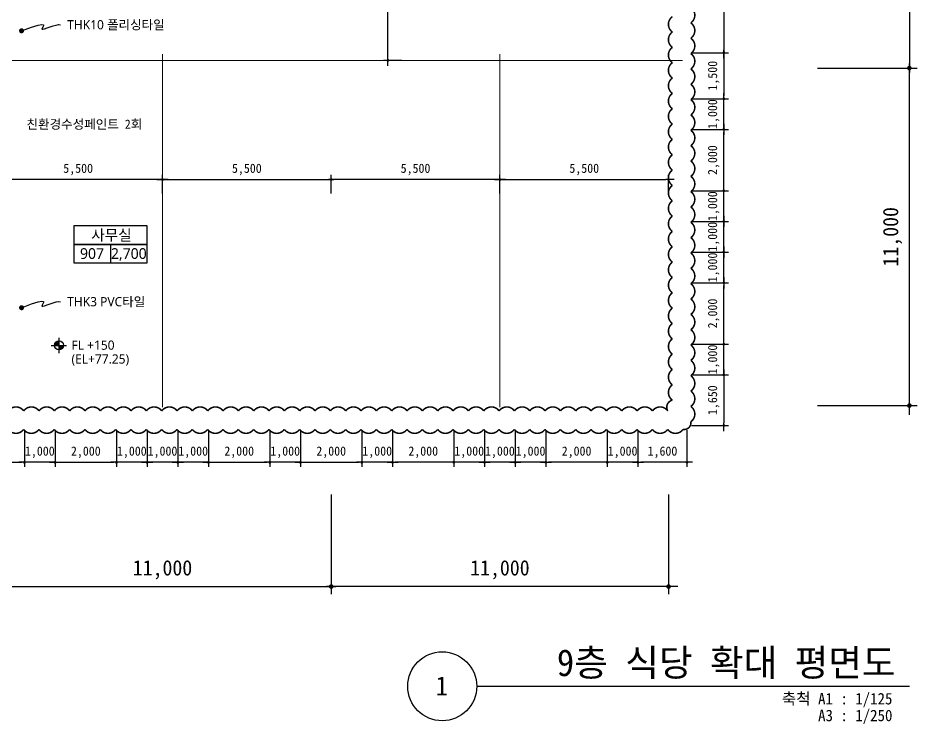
# Model space of a CAD drawing. Header units: inches. Extents: x 3675 to 732988, y -33059 to 70575.
# Drawn here: x 683801 to 713113, y 4909 to 27920 of the extents above; entities that cross this region are included whole.
import ezdxf
from ezdxf.enums import TextEntityAlignment as Align

# ---------------------------------------------------------------- set-up
doc = ezdxf.new("R2010")
doc.units = ezdxf.units.IN
doc.header["$MEASUREMENT"] = 0
doc.linetypes.add('CEN', pattern=[62, 60, -1, 0, -1])
doc.layers.get('0').update_dxf_attribs({"linetype": 'CONTINUOUS'})
for name, color, linetype, lineweight in [('A-AXIS-LINE', 1, 'CEN', 15), ('A-DIMS', 7, 'CONTINUOUS', 25), ('A-MKXS-LEAD', 7, 'CONTINUOUS', 25), ('A-MKXS-TEXT1', 3, 'CONTINUOUS', 25), ('A-MKXX-NAME', 3, 'CONTINUOUS', 25), ('A-MKXX-SYMB', 7, 'CONTINUOUS', 25), ('A-XXXX-SYMB', 7, 'CONTINUOUS', 25), ('A-XXXX-TXT1', 3, 'CONTINUOUS', 25), ('A-XXXX-TXT2', 3, 'CONTINUOUS', 25), ('REV-202205', 20, 'CONTINUOUS', 25)]:
    doc.layers.add(name, color=color, linetype=linetype, lineweight=lineweight)
doc.styles.add('HY울릉도L', font='H2GTRE.TTF')
doc.styles.add('돋움체', font='')
doc.styles.add('맑은고딕', font='malgun.ttf')
doc.styles.get('돋움체').set_extended_font_data('DotumChe')
doc.dimstyles.new('CDIM', dxfattribs={"dimtxt": 2, "dimasz": 0.6, "dimexe": 1, "dimexo": 1, "dimgap": 1, "dimtad": 1, "dimdec": 0, "dimrnd": 0.5, "dimzin": 0, "dimdsep": 32, "dimlunit": 6, "dimtxsty": 'HY울릉도L', "dimblk1": '_CIDOT', "dimblk2": '_CIDOT', "dimsah": 1, "dimcen": 4.5, "dimclrd": 2, "dimclre": 2, "dimclrt": 7, "dimadec": 0, "dimazin": 0, "dimtfac": 1, "dimtdec": 0, "dimtix": 1, "dimtmove": 2, "dimatfit": 1, "dimldrblk": '_CIDOT', "dimfxl": 1, "dimtolj": 1, "dimtzin": 0, "dimlwd": -1, "dimarcsym": 0})

# ---------------------------------------------------------------- blocks, each defined once
blk = doc.blocks.new('_CIDOT')
at = {"color": 0, "linetype": 'ByBlock'}
blk.add_line((2, 0), (-1, 0), dxfattribs=at)
at = {"color": 0, "linetype": 'ByBlock', "const_width": 0.5}
blk.add_lwpolyline([(-0.25, 0, 1), (0.25, 0, 1)], format="xyb", close=True, dxfattribs=at)
blk = doc.blocks.new('*D217')
at = {"layer": 'A-DIMS', "lineweight": -2, "transparency": 16777216}
for p, q in [((705763, 36788), (706963, 36788)), ((705763, 26788), (706963, 26788))]:
    blk.add_line(p, q, dxfattribs=at)
at = {"layer": 'A-DIMS', "transparency": 16777216}
blk.add_line((706813, 36698), (706813, 26878), dxfattribs=at)
at = {"layer": 'A-DIMS', "transparency": 16777216, "xscale": 90, "yscale": 90, "zscale": 90}
for p, rotation in [((706813, 36788), 90), ((706813, 26788), 270)]:
    blk.add_blockref('_CIDOT', p, dxfattribs=dict(at, rotation=rotation))
at = {"layer": 'A-DIMS', "color": 3, "transparency": 16777216, "insert": (706484, 31788), "char_height": 300, "attachment_point": 5, "rotation": 90, "style": '돋움체'}
blk.add_mtext('\\A1;10,000', dxfattribs=at)
blk = doc.blocks.new('*D218')
at = {"layer": 'A-DIMS', "lineweight": -2, "transparency": 16777216}
for p, q in [((705763, 26788), (706963, 26788)), ((705763, 25288), (706963, 25288))]:
    blk.add_line(p, q, dxfattribs=at)
at = {"layer": 'A-DIMS', "transparency": 16777216}
blk.add_line((706813, 26698), (706813, 25378), dxfattribs=at)
at = {"layer": 'A-DIMS', "transparency": 16777216, "xscale": 90, "yscale": 90, "zscale": 90}
for p, rotation in [((706813, 26788), 90), ((706813, 25288), 270)]:
    blk.add_blockref('_CIDOT', p, dxfattribs=dict(at, rotation=rotation))
at = {"layer": 'A-DIMS', "color": 3, "transparency": 16777216, "insert": (706484, 26038), "char_height": 300, "attachment_point": 5, "rotation": 90, "style": '돋움체'}
blk.add_mtext('\\A1;1,500', dxfattribs=at)
blk = doc.blocks.new('*D219')
at = {"layer": 'A-DIMS', "lineweight": -2, "transparency": 16777216}
for p, q in [((705763, 24288), (706963, 24288)), ((705763, 22288), (706963, 22288))]:
    blk.add_line(p, q, dxfattribs=at)
at = {"layer": 'A-DIMS', "transparency": 16777216}
blk.add_line((706813, 22378), (706813, 24198), dxfattribs=at)
at = {"layer": 'A-DIMS', "transparency": 16777216, "xscale": 90, "yscale": 90, "zscale": 90}
for p, rotation in [((706813, 24288), 90), ((706813, 22288), 270)]:
    blk.add_blockref('_CIDOT', p, dxfattribs=dict(at, rotation=rotation))
at = {"layer": 'A-DIMS', "color": 3, "transparency": 16777216, "insert": (706484, 23288), "char_height": 300, "attachment_point": 5, "rotation": 90, "style": '돋움체'}
blk.add_mtext('\\A1;2,000', dxfattribs=at)
blk = doc.blocks.new('*D220')
at = {"layer": 'A-DIMS', "lineweight": -2, "transparency": 16777216}
for p, q in [((705763, 25288), (706963, 25288)), ((705763, 24288), (706963, 24288))]:
    blk.add_line(p, q, dxfattribs=at)
at = {"layer": 'A-DIMS', "transparency": 16777216}
for p, q in [((706813, 25378), (706813, 25468)), ((706813, 24288), (706813, 25288)), ((706813, 24198), (706813, 24108))]:
    blk.add_line(p, q, dxfattribs=at)
at = {"layer": 'A-DIMS', "transparency": 16777216, "xscale": 90, "yscale": 90, "zscale": 90}
for p, rotation in [((706813, 25288), 270), ((706813, 24288), 90)]:
    blk.add_blockref('_CIDOT', p, dxfattribs=dict(at, rotation=rotation))
at = {"layer": 'A-DIMS', "color": 3, "transparency": 16777216, "insert": (706484, 24788), "char_height": 300, "attachment_point": 5, "rotation": 90, "style": '돋움체'}
blk.add_mtext('\\A1;1,000', dxfattribs=at)
blk = doc.blocks.new('*D221')
at = {"layer": 'A-DIMS', "transparency": 16777216}
for p, q in [((706813, 21378), (706813, 21468)), ((706813, 20288), (706813, 21288)), ((706813, 20198), (706813, 20108))]:
    blk.add_line(p, q, dxfattribs=at)
at = {"layer": 'A-DIMS', "lineweight": -2, "transparency": 16777216}
for p, q in [((705763, 21288), (706963, 21288)), ((705763, 20288), (706963, 20288))]:
    blk.add_line(p, q, dxfattribs=at)
at = {"layer": 'A-DIMS', "transparency": 16777216, "xscale": 90, "yscale": 90, "zscale": 90}
for p, rotation in [((706813, 21288), 270), ((706813, 20288), 90)]:
    blk.add_blockref('_CIDOT', p, dxfattribs=dict(at, rotation=rotation))
at = {"layer": 'A-DIMS', "color": 3, "transparency": 16777216, "insert": (706484, 20788), "char_height": 300, "attachment_point": 5, "rotation": 90, "style": '돋움체'}
blk.add_mtext('\\A1;1,000', dxfattribs=at)
blk = doc.blocks.new('*D222')
at = {"layer": 'A-DIMS', "lineweight": -2, "transparency": 16777216}
for p, q in [((705763, 22288), (706963, 22288)), ((705763, 21288), (706963, 21288))]:
    blk.add_line(p, q, dxfattribs=at)
at = {"layer": 'A-DIMS', "transparency": 16777216}
for p, q in [((706813, 22378), (706813, 22468)), ((706813, 21288), (706813, 22288)), ((706813, 21198), (706813, 21108))]:
    blk.add_line(p, q, dxfattribs=at)
at = {"layer": 'A-DIMS', "transparency": 16777216, "xscale": 90, "yscale": 90, "zscale": 90}
for p, rotation in [((706813, 22288), 270), ((706813, 21288), 90)]:
    blk.add_blockref('_CIDOT', p, dxfattribs=dict(at, rotation=rotation))
at = {"layer": 'A-DIMS', "color": 3, "transparency": 16777216, "insert": (706484, 21788), "char_height": 300, "attachment_point": 5, "rotation": 90, "style": '돋움체'}
blk.add_mtext('\\A1;1,000', dxfattribs=at)
blk = doc.blocks.new('*D223')
at = {"layer": 'A-DIMS', "lineweight": -2, "transparency": 16777216}
for p, q in [((705763, 19288), (706963, 19288)), ((705763, 17288), (706963, 17288))]:
    blk.add_line(p, q, dxfattribs=at)
at = {"layer": 'A-DIMS', "transparency": 16777216}
blk.add_line((706813, 17378), (706813, 19198), dxfattribs=at)
at = {"layer": 'A-DIMS', "transparency": 16777216, "xscale": 90, "yscale": 90, "zscale": 90}
for p, rotation in [((706813, 19288), 90), ((706813, 17288), 270)]:
    blk.add_blockref('_CIDOT', p, dxfattribs=dict(at, rotation=rotation))
at = {"layer": 'A-DIMS', "color": 3, "transparency": 16777216, "insert": (706484, 18288), "char_height": 300, "attachment_point": 5, "rotation": 90, "style": '돋움체'}
blk.add_mtext('\\A1;2,000', dxfattribs=at)
blk = doc.blocks.new('*D224')
at = {"layer": 'A-DIMS', "lineweight": -2, "transparency": 16777216}
for p, q in [((705763, 20288), (706963, 20288)), ((705763, 19288), (706963, 19288))]:
    blk.add_line(p, q, dxfattribs=at)
at = {"layer": 'A-DIMS', "transparency": 16777216}
for p, q in [((706813, 20378), (706813, 20468)), ((706813, 19288), (706813, 20288)), ((706813, 19198), (706813, 19108))]:
    blk.add_line(p, q, dxfattribs=at)
at = {"layer": 'A-DIMS', "transparency": 16777216, "xscale": 90, "yscale": 90, "zscale": 90}
for p, rotation in [((706813, 20288), 270), ((706813, 19288), 90)]:
    blk.add_blockref('_CIDOT', p, dxfattribs=dict(at, rotation=rotation))
at = {"layer": 'A-DIMS', "color": 3, "transparency": 16777216, "insert": (706484, 19788), "char_height": 300, "attachment_point": 5, "rotation": 90, "style": '돋움체'}
blk.add_mtext('\\A1;1,000', dxfattribs=at)
blk = doc.blocks.new('*D225')
at = {"layer": 'A-DIMS', "transparency": 16777216}
for p, q in [((706813, 17378), (706813, 17468)), ((706813, 16288), (706813, 17288)), ((706813, 16198), (706813, 16108))]:
    blk.add_line(p, q, dxfattribs=at)
at = {"layer": 'A-DIMS', "lineweight": -2, "transparency": 16777216}
for p, q in [((705763, 17288), (706963, 17288)), ((705763, 16288), (706963, 16288))]:
    blk.add_line(p, q, dxfattribs=at)
at = {"layer": 'A-DIMS', "transparency": 16777216, "xscale": 90, "yscale": 90, "zscale": 90}
for p, rotation in [((706813, 17288), 270), ((706813, 16288), 90)]:
    blk.add_blockref('_CIDOT', p, dxfattribs=dict(at, rotation=rotation))
at = {"layer": 'A-DIMS', "color": 3, "transparency": 16777216, "insert": (706484, 16788), "char_height": 300, "attachment_point": 5, "rotation": 90, "style": '돋움체'}
blk.add_mtext('\\A1;1,000', dxfattribs=at)
blk = doc.blocks.new('*D226')
at = {"layer": 'A-DIMS', "lineweight": -2, "transparency": 16777216}
for p, q in [((693013, 14488), (693013, 13288)), ((695013, 14488), (695013, 13288))]:
    blk.add_line(p, q, dxfattribs=at)
at = {"layer": 'A-DIMS', "transparency": 16777216}
blk.add_line((693103, 13438), (694923, 13438), dxfattribs=at)
at = {"layer": 'A-DIMS', "transparency": 16777216, "xscale": 90, "yscale": 90, "zscale": 90, "rotation": 180}
blk.add_blockref('_CIDOT', (693013, 13438), dxfattribs=at)
at = {"layer": 'A-DIMS', "transparency": 16777216, "xscale": 90, "yscale": 90, "zscale": 90}
blk.add_blockref('_CIDOT', (695013, 13438), dxfattribs=at)
at = {"layer": 'A-DIMS', "color": 3, "transparency": 16777216, "insert": (694013, 13766), "char_height": 300, "attachment_point": 5, "style": '돋움체'}
blk.add_mtext('\\A1;2,000', dxfattribs=at)
blk = doc.blocks.new('*D227')
at = {"layer": 'A-DIMS', "lineweight": -2, "transparency": 16777216}
for p, q in [((696013, 14488), (696013, 13288)), ((698013, 14488), (698013, 13288))]:
    blk.add_line(p, q, dxfattribs=at)
at = {"layer": 'A-DIMS', "transparency": 16777216}
blk.add_line((697923, 13438), (696103, 13438), dxfattribs=at)
at = {"layer": 'A-DIMS', "transparency": 16777216, "xscale": 90, "yscale": 90, "zscale": 90, "rotation": 180}
blk.add_blockref('_CIDOT', (696013, 13438), dxfattribs=at)
at = {"layer": 'A-DIMS', "transparency": 16777216, "xscale": 90, "yscale": 90, "zscale": 90}
blk.add_blockref('_CIDOT', (698013, 13438), dxfattribs=at)
at = {"layer": 'A-DIMS', "color": 3, "transparency": 16777216, "insert": (697013, 13766), "char_height": 300, "attachment_point": 5, "style": '돋움체'}
blk.add_mtext('\\A1;2,000', dxfattribs=at)
blk = doc.blocks.new('*D228')
at = {"layer": 'A-DIMS', "lineweight": -2, "transparency": 16777216}
for p, q in [((695013, 14488), (695013, 13288)), ((696013, 14488), (696013, 13288))]:
    blk.add_line(p, q, dxfattribs=at)
at = {"layer": 'A-DIMS', "transparency": 16777216}
for p, q in [((694923, 13438), (694833, 13438)), ((696013, 13438), (695013, 13438)), ((696103, 13438), (696193, 13438))]:
    blk.add_line(p, q, dxfattribs=at)
at = {"layer": 'A-DIMS', "transparency": 16777216, "xscale": 90, "yscale": 90, "zscale": 90}
blk.add_blockref('_CIDOT', (695013, 13438), dxfattribs=at)
at = {"layer": 'A-DIMS', "transparency": 16777216, "xscale": 90, "yscale": 90, "zscale": 90, "rotation": 180}
blk.add_blockref('_CIDOT', (696013, 13438), dxfattribs=at)
at = {"layer": 'A-DIMS', "color": 3, "transparency": 16777216, "insert": (695513, 13766), "char_height": 300, "attachment_point": 5, "style": '돋움체'}
blk.add_mtext('\\A1;1,000', dxfattribs=at)
blk = doc.blocks.new('*D229')
at = {"layer": 'A-DIMS', "lineweight": -2, "transparency": 16777216}
for p, q in [((699013, 14488), (699013, 13288)), ((700013, 14488), (700013, 13288))]:
    blk.add_line(p, q, dxfattribs=at)
at = {"layer": 'A-DIMS', "transparency": 16777216}
for p, q in [((698923, 13438), (698833, 13438)), ((700013, 13438), (699013, 13438)), ((700103, 13438), (700193, 13438))]:
    blk.add_line(p, q, dxfattribs=at)
at = {"layer": 'A-DIMS', "transparency": 16777216, "xscale": 90, "yscale": 90, "zscale": 90}
blk.add_blockref('_CIDOT', (699013, 13438), dxfattribs=at)
at = {"layer": 'A-DIMS', "transparency": 16777216, "xscale": 90, "yscale": 90, "zscale": 90, "rotation": 180}
blk.add_blockref('_CIDOT', (700013, 13438), dxfattribs=at)
at = {"layer": 'A-DIMS', "color": 3, "transparency": 16777216, "insert": (699513, 13766), "char_height": 300, "attachment_point": 5, "style": '돋움체'}
blk.add_mtext('\\A1;1,000', dxfattribs=at)
blk = doc.blocks.new('*D230')
at = {"layer": 'A-DIMS', "lineweight": -2, "transparency": 16777216}
for p, q in [((698013, 14488), (698013, 13288)), ((699013, 14488), (699013, 13288))]:
    blk.add_line(p, q, dxfattribs=at)
at = {"layer": 'A-DIMS', "transparency": 16777216}
for p, q in [((697923, 13438), (697833, 13438)), ((699013, 13438), (698013, 13438)), ((699103, 13438), (699193, 13438))]:
    blk.add_line(p, q, dxfattribs=at)
at = {"layer": 'A-DIMS', "transparency": 16777216, "xscale": 90, "yscale": 90, "zscale": 90}
blk.add_blockref('_CIDOT', (698013, 13438), dxfattribs=at)
at = {"layer": 'A-DIMS', "transparency": 16777216, "xscale": 90, "yscale": 90, "zscale": 90, "rotation": 180}
blk.add_blockref('_CIDOT', (699013, 13438), dxfattribs=at)
at = {"layer": 'A-DIMS', "color": 3, "transparency": 16777216, "insert": (698513, 13766), "char_height": 300, "attachment_point": 5, "style": '돋움체'}
blk.add_mtext('\\A1;1,000', dxfattribs=at)
blk = doc.blocks.new('*D231')
at = {"layer": 'A-DIMS', "lineweight": -2, "transparency": 16777216}
for p, q in [((701013, 14488), (701013, 13288)), ((703013, 14488), (703013, 13288))]:
    blk.add_line(p, q, dxfattribs=at)
at = {"layer": 'A-DIMS', "transparency": 16777216}
blk.add_line((702923, 13438), (701103, 13438), dxfattribs=at)
at = {"layer": 'A-DIMS', "transparency": 16777216, "xscale": 90, "yscale": 90, "zscale": 90, "rotation": 180}
blk.add_blockref('_CIDOT', (701013, 13438), dxfattribs=at)
at = {"layer": 'A-DIMS', "transparency": 16777216, "xscale": 90, "yscale": 90, "zscale": 90}
blk.add_blockref('_CIDOT', (703013, 13438), dxfattribs=at)
at = {"layer": 'A-DIMS', "color": 3, "transparency": 16777216, "insert": (702013, 13766), "char_height": 300, "attachment_point": 5, "style": '돋움체'}
blk.add_mtext('\\A1;2,000', dxfattribs=at)
blk = doc.blocks.new('*D232')
at = {"layer": 'A-DIMS', "lineweight": -2, "transparency": 16777216}
for p, q in [((700013, 14488), (700013, 13288)), ((701013, 14488), (701013, 13288))]:
    blk.add_line(p, q, dxfattribs=at)
at = {"layer": 'A-DIMS', "transparency": 16777216}
for p, q in [((699923, 13438), (699833, 13438)), ((701013, 13438), (700013, 13438)), ((701103, 13438), (701193, 13438))]:
    blk.add_line(p, q, dxfattribs=at)
at = {"layer": 'A-DIMS', "transparency": 16777216, "xscale": 90, "yscale": 90, "zscale": 90}
blk.add_blockref('_CIDOT', (700013, 13438), dxfattribs=at)
at = {"layer": 'A-DIMS', "transparency": 16777216, "xscale": 90, "yscale": 90, "zscale": 90, "rotation": 180}
blk.add_blockref('_CIDOT', (701013, 13438), dxfattribs=at)
at = {"layer": 'A-DIMS', "color": 3, "transparency": 16777216, "insert": (700513, 13766), "char_height": 300, "attachment_point": 5, "style": '돋움체'}
blk.add_mtext('\\A1;1,000', dxfattribs=at)
blk = doc.blocks.new('*D233')
at = {"layer": 'A-DIMS', "lineweight": -2, "transparency": 16777216}
for p, q in [((704013, 14488), (704013, 13288)), ((705613, 14488), (705613, 13288))]:
    blk.add_line(p, q, dxfattribs=at)
at = {"layer": 'A-DIMS', "transparency": 16777216}
blk.add_line((705523, 13438), (704103, 13438), dxfattribs=at)
at = {"layer": 'A-DIMS', "transparency": 16777216, "xscale": 90, "yscale": 90, "zscale": 90, "rotation": 180}
blk.add_blockref('_CIDOT', (704013, 13438), dxfattribs=at)
at = {"layer": 'A-DIMS', "transparency": 16777216, "xscale": 90, "yscale": 90, "zscale": 90}
blk.add_blockref('_CIDOT', (705613, 13438), dxfattribs=at)
at = {"layer": 'A-DIMS', "color": 3, "transparency": 16777216, "insert": (704813, 13766), "char_height": 300, "attachment_point": 5, "style": '돋움체'}
blk.add_mtext('\\A1;1,600', dxfattribs=at)
blk = doc.blocks.new('*D234')
at = {"layer": 'A-DIMS', "lineweight": -2, "transparency": 16777216}
for p, q in [((703013, 14488), (703013, 13288)), ((704013, 14488), (704013, 13288))]:
    blk.add_line(p, q, dxfattribs=at)
at = {"layer": 'A-DIMS', "transparency": 16777216}
for p, q in [((702923, 13438), (702833, 13438)), ((704013, 13438), (703013, 13438)), ((704103, 13438), (704193, 13438))]:
    blk.add_line(p, q, dxfattribs=at)
at = {"layer": 'A-DIMS', "transparency": 16777216, "xscale": 90, "yscale": 90, "zscale": 90}
blk.add_blockref('_CIDOT', (703013, 13438), dxfattribs=at)
at = {"layer": 'A-DIMS', "transparency": 16777216, "xscale": 90, "yscale": 90, "zscale": 90, "rotation": 180}
blk.add_blockref('_CIDOT', (704013, 13438), dxfattribs=at)
at = {"layer": 'A-DIMS', "color": 3, "transparency": 16777216, "insert": (703513, 13766), "char_height": 300, "attachment_point": 5, "style": '돋움체'}
blk.add_mtext('\\A1;1,000', dxfattribs=at)
blk = doc.blocks.new('*D235')
at = {"layer": 'A-DIMS', "lineweight": -2, "transparency": 16777216}
for p, q in [((705763, 16288), (706963, 16288)), ((705763, 14638), (706963, 14638))]:
    blk.add_line(p, q, dxfattribs=at)
at = {"layer": 'A-DIMS', "transparency": 16777216}
blk.add_line((706813, 16198), (706813, 14728), dxfattribs=at)
at = {"layer": 'A-DIMS', "transparency": 16777216, "xscale": 90, "yscale": 90, "zscale": 90}
for p, rotation in [((706813, 16288), 90), ((706813, 14638), 270)]:
    blk.add_blockref('_CIDOT', p, dxfattribs=dict(at, rotation=rotation))
at = {"layer": 'A-DIMS', "color": 3, "transparency": 16777216, "insert": (706484, 15463), "char_height": 300, "attachment_point": 5, "rotation": 90, "style": '돋움체'}
blk.add_mtext('\\A1;1,650', dxfattribs=at)
blk = doc.blocks.new('*D236')
at = {"layer": 'A-DIMS', "lineweight": -2, "transparency": 16777216}
for p, q in [((690013, 14488), (690013, 13288)), ((692013, 14488), (692013, 13288))]:
    blk.add_line(p, q, dxfattribs=at)
at = {"layer": 'A-DIMS', "transparency": 16777216}
blk.add_line((690103, 13438), (691923, 13438), dxfattribs=at)
at = {"layer": 'A-DIMS', "transparency": 16777216, "xscale": 90, "yscale": 90, "zscale": 90, "rotation": 180}
blk.add_blockref('_CIDOT', (690013, 13438), dxfattribs=at)
at = {"layer": 'A-DIMS', "transparency": 16777216, "xscale": 90, "yscale": 90, "zscale": 90}
blk.add_blockref('_CIDOT', (692013, 13438), dxfattribs=at)
at = {"layer": 'A-DIMS', "color": 3, "transparency": 16777216, "insert": (691013, 13766), "char_height": 300, "attachment_point": 5, "style": '돋움체'}
blk.add_mtext('\\A1;2,000', dxfattribs=at)
blk = doc.blocks.new('*D237')
at = {"layer": 'A-DIMS', "lineweight": -2, "transparency": 16777216}
for p, q in [((692013, 14488), (692013, 13288)), ((693013, 14488), (693013, 13288))]:
    blk.add_line(p, q, dxfattribs=at)
at = {"layer": 'A-DIMS', "transparency": 16777216}
for p, q in [((691923, 13438), (691833, 13438)), ((693013, 13438), (692013, 13438)), ((693103, 13438), (693193, 13438))]:
    blk.add_line(p, q, dxfattribs=at)
at = {"layer": 'A-DIMS', "transparency": 16777216, "xscale": 90, "yscale": 90, "zscale": 90}
blk.add_blockref('_CIDOT', (692013, 13438), dxfattribs=at)
at = {"layer": 'A-DIMS', "transparency": 16777216, "xscale": 90, "yscale": 90, "zscale": 90, "rotation": 180}
blk.add_blockref('_CIDOT', (693013, 13438), dxfattribs=at)
at = {"layer": 'A-DIMS', "color": 3, "transparency": 16777216, "insert": (692513, 13766), "char_height": 300, "attachment_point": 5, "style": '돋움체'}
blk.add_mtext('\\A1;1,000', dxfattribs=at)
blk = doc.blocks.new('*D238')
at = {"layer": 'A-DIMS', "lineweight": -2, "transparency": 16777216}
for p, q in [((685013, 14488), (685013, 13288)), ((687013, 14488), (687013, 13288))]:
    blk.add_line(p, q, dxfattribs=at)
at = {"layer": 'A-DIMS', "transparency": 16777216}
blk.add_line((685103, 13438), (686923, 13438), dxfattribs=at)
at = {"layer": 'A-DIMS', "transparency": 16777216, "xscale": 90, "yscale": 90, "zscale": 90, "rotation": 180}
blk.add_blockref('_CIDOT', (685013, 13438), dxfattribs=at)
at = {"layer": 'A-DIMS', "transparency": 16777216, "xscale": 90, "yscale": 90, "zscale": 90}
blk.add_blockref('_CIDOT', (687013, 13438), dxfattribs=at)
at = {"layer": 'A-DIMS', "color": 3, "transparency": 16777216, "insert": (686013, 13766), "char_height": 300, "attachment_point": 5, "style": '돋움체'}
blk.add_mtext('\\A1;2,000', dxfattribs=at)
blk = doc.blocks.new('*D239')
at = {"layer": 'A-DIMS', "lineweight": -2, "transparency": 16777216}
for p, q in [((687013, 14488), (687013, 13288)), ((688013, 14488), (688013, 13288))]:
    blk.add_line(p, q, dxfattribs=at)
at = {"layer": 'A-DIMS', "transparency": 16777216}
for p, q in [((686923, 13438), (686833, 13438)), ((688013, 13438), (687013, 13438)), ((688103, 13438), (688193, 13438))]:
    blk.add_line(p, q, dxfattribs=at)
at = {"layer": 'A-DIMS', "transparency": 16777216, "xscale": 90, "yscale": 90, "zscale": 90}
blk.add_blockref('_CIDOT', (687013, 13438), dxfattribs=at)
at = {"layer": 'A-DIMS', "transparency": 16777216, "xscale": 90, "yscale": 90, "zscale": 90, "rotation": 180}
blk.add_blockref('_CIDOT', (688013, 13438), dxfattribs=at)
at = {"layer": 'A-DIMS', "color": 3, "transparency": 16777216, "insert": (687513, 13766), "char_height": 300, "attachment_point": 5, "style": '돋움체'}
blk.add_mtext('\\A1;1,000', dxfattribs=at)
blk = doc.blocks.new('*D240')
at = {"layer": 'A-DIMS', "lineweight": -2, "transparency": 16777216}
for p, q in [((682013, 14488), (682013, 13288)), ((684013, 14488), (684013, 13288))]:
    blk.add_line(p, q, dxfattribs=at)
at = {"layer": 'A-DIMS', "transparency": 16777216}
blk.add_line((682103, 13438), (683923, 13438), dxfattribs=at)
at = {"layer": 'A-DIMS', "transparency": 16777216, "xscale": 90, "yscale": 90, "zscale": 90, "rotation": 180}
blk.add_blockref('_CIDOT', (682013, 13438), dxfattribs=at)
at = {"layer": 'A-DIMS', "transparency": 16777216, "xscale": 90, "yscale": 90, "zscale": 90}
blk.add_blockref('_CIDOT', (684013, 13438), dxfattribs=at)
at = {"layer": 'A-DIMS', "color": 3, "transparency": 16777216, "insert": (683013, 13766), "char_height": 300, "attachment_point": 5, "style": '돋움체'}
blk.add_mtext('\\A1;2,000', dxfattribs=at)
blk = doc.blocks.new('*D241')
at = {"layer": 'A-DIMS', "lineweight": -2, "transparency": 16777216}
for p, q in [((684013, 14488), (684013, 13288)), ((685013, 14488), (685013, 13288))]:
    blk.add_line(p, q, dxfattribs=at)
at = {"layer": 'A-DIMS', "transparency": 16777216}
for p, q in [((683923, 13438), (683833, 13438)), ((685013, 13438), (684013, 13438)), ((685103, 13438), (685193, 13438))]:
    blk.add_line(p, q, dxfattribs=at)
at = {"layer": 'A-DIMS', "transparency": 16777216, "xscale": 90, "yscale": 90, "zscale": 90}
blk.add_blockref('_CIDOT', (684013, 13438), dxfattribs=at)
at = {"layer": 'A-DIMS', "transparency": 16777216, "xscale": 90, "yscale": 90, "zscale": 90, "rotation": 180}
blk.add_blockref('_CIDOT', (685013, 13438), dxfattribs=at)
at = {"layer": 'A-DIMS', "color": 3, "transparency": 16777216, "insert": (684513, 13766), "char_height": 300, "attachment_point": 5, "style": '돋움체'}
blk.add_mtext('\\A1;1,000', dxfattribs=at)
blk = doc.blocks.new('*D248')
at = {"layer": 'A-DIMS', "lineweight": -2, "transparency": 16777216}
for p, q in [((688013, 14488), (688013, 13288)), ((689013, 14488), (689013, 13288))]:
    blk.add_line(p, q, dxfattribs=at)
at = {"layer": 'A-DIMS', "transparency": 16777216}
for p, q in [((687923, 13438), (687833, 13438)), ((689013, 13438), (688013, 13438)), ((689103, 13438), (689193, 13438))]:
    blk.add_line(p, q, dxfattribs=at)
at = {"layer": 'A-DIMS', "transparency": 16777216, "xscale": 90, "yscale": 90, "zscale": 90}
blk.add_blockref('_CIDOT', (688013, 13438), dxfattribs=at)
at = {"layer": 'A-DIMS', "transparency": 16777216, "xscale": 90, "yscale": 90, "zscale": 90, "rotation": 180}
blk.add_blockref('_CIDOT', (689013, 13438), dxfattribs=at)
at = {"layer": 'A-DIMS', "color": 3, "transparency": 16777216, "insert": (688513, 13766), "char_height": 300, "attachment_point": 5, "style": '돋움체'}
blk.add_mtext('\\A1;1,000', dxfattribs=at)
blk = doc.blocks.new('*D249')
at = {"layer": 'A-DIMS', "lineweight": -2, "transparency": 16777216}
for p, q in [((689013, 14488), (689013, 13288)), ((690013, 14488), (690013, 13288))]:
    blk.add_line(p, q, dxfattribs=at)
at = {"layer": 'A-DIMS', "transparency": 16777216}
for p, q in [((688923, 13438), (688833, 13438)), ((690013, 13438), (689013, 13438)), ((690103, 13438), (690193, 13438))]:
    blk.add_line(p, q, dxfattribs=at)
at = {"layer": 'A-DIMS', "transparency": 16777216, "xscale": 90, "yscale": 90, "zscale": 90}
blk.add_blockref('_CIDOT', (689013, 13438), dxfattribs=at)
at = {"layer": 'A-DIMS', "transparency": 16777216, "xscale": 90, "yscale": 90, "zscale": 90, "rotation": 180}
blk.add_blockref('_CIDOT', (690013, 13438), dxfattribs=at)
at = {"layer": 'A-DIMS', "color": 3, "transparency": 16777216, "insert": (689513, 13766), "char_height": 300, "attachment_point": 5, "style": '돋움체'}
blk.add_mtext('\\A1;1,000', dxfattribs=at)
blk = doc.blocks.new('*D270')
at = {"layer": 'A-DIMS', "lineweight": -2, "transparency": 16777216}
for p, q in [((696313, 30663), (695713, 30663)), ((696313, 26538), (695713, 26538))]:
    blk.add_line(p, q, dxfattribs=at)
at = {"layer": 'A-DIMS', "transparency": 16777216}
blk.add_line((695863, 26628), (695863, 30573), dxfattribs=at)
at = {"layer": 'A-DIMS', "transparency": 16777216, "xscale": 90, "yscale": 90, "zscale": 90}
for p, rotation in [((695863, 30663), 90), ((695863, 26538), 270)]:
    blk.add_blockref('_CIDOT', p, dxfattribs=dict(at, rotation=rotation))
at = {"layer": 'A-DIMS', "color": 3, "transparency": 16777216, "insert": (695534, 28600), "char_height": 300, "attachment_point": 5, "rotation": 90, "style": '돋움체'}
blk.add_mtext('\\A1;4,125', dxfattribs=at)
blk = doc.blocks.new('*D281')
at = {"layer": 'A-DIMS', "lineweight": -2, "transparency": 16777216}
for p, q in [((683013, 22204), (683013, 22804)), ((688513, 22204), (688513, 22804))]:
    blk.add_line(p, q, dxfattribs=at)
at = {"layer": 'A-DIMS', "transparency": 16777216}
blk.add_line((688423, 22654), (683103, 22654), dxfattribs=at)
at = {"layer": 'A-DIMS', "transparency": 16777216, "xscale": 90, "yscale": 90, "zscale": 90, "rotation": 180}
blk.add_blockref('_CIDOT', (683013, 22654), dxfattribs=at)
at = {"layer": 'A-DIMS', "transparency": 16777216, "xscale": 90, "yscale": 90, "zscale": 90}
blk.add_blockref('_CIDOT', (688513, 22654), dxfattribs=at)
at = {"layer": 'A-DIMS', "color": 3, "transparency": 16777216, "insert": (685763, 22983), "char_height": 300, "attachment_point": 5, "style": '돋움체'}
blk.add_mtext('\\A1;5,500', dxfattribs=at)
blk = doc.blocks.new('*D282')
at = {"layer": 'A-DIMS', "lineweight": -2, "transparency": 16777216}
for p, q in [((699513, 22204), (699513, 22804)), ((705013, 22204), (705013, 22804))]:
    blk.add_line(p, q, dxfattribs=at)
at = {"layer": 'A-DIMS', "transparency": 16777216}
blk.add_line((699603, 22654), (704923, 22654), dxfattribs=at)
at = {"layer": 'A-DIMS', "transparency": 16777216, "xscale": 90, "yscale": 90, "zscale": 90, "rotation": 180}
blk.add_blockref('_CIDOT', (699513, 22654), dxfattribs=at)
at = {"layer": 'A-DIMS', "transparency": 16777216, "xscale": 90, "yscale": 90, "zscale": 90}
blk.add_blockref('_CIDOT', (705013, 22654), dxfattribs=at)
at = {"layer": 'A-DIMS', "color": 3, "transparency": 16777216, "insert": (702263, 22983), "char_height": 300, "attachment_point": 5, "style": '돋움체'}
blk.add_mtext('\\A1;5,500', dxfattribs=at)
blk = doc.blocks.new('*D283')
at = {"layer": 'A-DIMS', "lineweight": -2, "transparency": 16777216}
for p, q in [((694013, 22204), (694013, 22804)), ((699513, 22204), (699513, 22804))]:
    blk.add_line(p, q, dxfattribs=at)
at = {"layer": 'A-DIMS', "transparency": 16777216}
blk.add_line((699423, 22654), (694103, 22654), dxfattribs=at)
at = {"layer": 'A-DIMS', "transparency": 16777216, "xscale": 90, "yscale": 90, "zscale": 90, "rotation": 180}
blk.add_blockref('_CIDOT', (694013, 22654), dxfattribs=at)
at = {"layer": 'A-DIMS', "transparency": 16777216, "xscale": 90, "yscale": 90, "zscale": 90}
blk.add_blockref('_CIDOT', (699513, 22654), dxfattribs=at)
at = {"layer": 'A-DIMS', "color": 3, "transparency": 16777216, "insert": (696763, 22983), "char_height": 300, "attachment_point": 5, "style": '돋움체'}
blk.add_mtext('\\A1;5,500', dxfattribs=at)
blk = doc.blocks.new('*D284')
at = {"layer": 'A-DIMS', "lineweight": -2, "transparency": 16777216}
for p, q in [((688513, 22204), (688513, 22804)), ((694013, 22204), (694013, 22804))]:
    blk.add_line(p, q, dxfattribs=at)
at = {"layer": 'A-DIMS', "transparency": 16777216}
blk.add_line((688603, 22654), (693923, 22654), dxfattribs=at)
at = {"layer": 'A-DIMS', "transparency": 16777216, "xscale": 90, "yscale": 90, "zscale": 90, "rotation": 180}
blk.add_blockref('_CIDOT', (688513, 22654), dxfattribs=at)
at = {"layer": 'A-DIMS', "transparency": 16777216, "xscale": 90, "yscale": 90, "zscale": 90}
blk.add_blockref('_CIDOT', (694013, 22654), dxfattribs=at)
at = {"layer": 'A-DIMS', "color": 3, "transparency": 16777216, "insert": (691263, 22983), "char_height": 300, "attachment_point": 5, "style": '돋움체'}
blk.add_mtext('\\A1;5,500', dxfattribs=at)
blk = doc.blocks.new('*D299')
at = {"layer": 'A-DIMS', "lineweight": -2, "transparency": 16777216}
for p, q in [((709863, 37288), (713113, 37288)), ((709863, 26288), (713113, 26288))]:
    blk.add_line(p, q, dxfattribs=at)
at = {"layer": 'A-DIMS', "transparency": 16777216}
blk.add_line((712863, 37138), (712863, 26438), dxfattribs=at)
at = {"layer": 'A-DIMS', "transparency": 16777216, "xscale": 150, "yscale": 150, "zscale": 150}
for p, rotation in [((712863, 37288), 90), ((712863, 26288), 270)]:
    blk.add_blockref('_CIDOT', p, dxfattribs=dict(at, rotation=rotation))
at = {"layer": 'A-DIMS', "color": 3, "transparency": 16777216, "insert": (712315, 31788), "char_height": 500, "attachment_point": 5, "rotation": 90, "style": '돋움체'}
blk.add_mtext('\\A1;11,000', dxfattribs=at)
blk = doc.blocks.new('*D301')
at = {"layer": 'A-DIMS', "lineweight": -2, "transparency": 16777216}
for p, q in [((709863, 26288), (713113, 26288)), ((709863, 15288), (713113, 15288))]:
    blk.add_line(p, q, dxfattribs=at)
at = {"layer": 'A-DIMS', "transparency": 16777216}
blk.add_line((712863, 15438), (712863, 26138), dxfattribs=at)
at = {"layer": 'A-DIMS', "transparency": 16777216, "xscale": 150, "yscale": 150, "zscale": 150}
for p, rotation in [((712863, 26288), 90), ((712863, 15288), 270)]:
    blk.add_blockref('_CIDOT', p, dxfattribs=dict(at, rotation=rotation))
at = {"layer": 'A-DIMS', "color": 3, "transparency": 16777216, "insert": (712315, 20788), "char_height": 500, "attachment_point": 5, "rotation": 90, "style": '돋움체'}
blk.add_mtext('\\A1;11,000', dxfattribs=at)
blk = doc.blocks.new('*D303')
at = {"layer": 'A-DIMS', "lineweight": -2, "transparency": 16777216}
for p, q in [((694013, 12388), (694013, 9138)), ((705013, 12388), (705013, 9138))]:
    blk.add_line(p, q, dxfattribs=at)
at = {"layer": 'A-DIMS', "transparency": 16777216}
blk.add_line((704863, 9388), (694163, 9388), dxfattribs=at)
at = {"layer": 'A-DIMS', "transparency": 16777216, "xscale": 150, "yscale": 150, "zscale": 150, "rotation": 180}
blk.add_blockref('_CIDOT', (694013, 9388), dxfattribs=at)
at = {"layer": 'A-DIMS', "transparency": 16777216, "xscale": 150, "yscale": 150, "zscale": 150}
blk.add_blockref('_CIDOT', (705013, 9388), dxfattribs=at)
at = {"layer": 'A-DIMS', "color": 3, "transparency": 16777216, "insert": (699513, 9935), "char_height": 500, "attachment_point": 5, "style": '돋움체'}
blk.add_mtext('\\A1;11,000', dxfattribs=at)
blk = doc.blocks.new('*D305')
at = {"layer": 'A-DIMS', "lineweight": -2, "transparency": 16777216}
for p, q in [((683013, 12388), (683013, 9138)), ((694013, 12388), (694013, 9138))]:
    blk.add_line(p, q, dxfattribs=at)
at = {"layer": 'A-DIMS', "transparency": 16777216}
blk.add_line((683163, 9388), (693863, 9388), dxfattribs=at)
at = {"layer": 'A-DIMS', "transparency": 16777216, "xscale": 150, "yscale": 150, "zscale": 150, "rotation": 180}
blk.add_blockref('_CIDOT', (683013, 9388), dxfattribs=at)
at = {"layer": 'A-DIMS', "transparency": 16777216, "xscale": 150, "yscale": 150, "zscale": 150}
blk.add_blockref('_CIDOT', (694013, 9388), dxfattribs=at)
at = {"layer": 'A-DIMS', "color": 3, "transparency": 16777216, "insert": (688513, 9935), "char_height": 500, "attachment_point": 5, "style": '돋움체'}
blk.add_mtext('\\A1;11,000', dxfattribs=at)

msp = doc.modelspace()

# ---------------------------------------------------------------- hatches: boundary and pattern name
at = {"layer": 'A-XXXX-SYMB'}
h = msp.add_hatch(color=256, dxfattribs=at)
h.paths.add_polyline_path([(685136.5, 17399.9, 0.4142136), (684986.5, 17249.9), (685136.5, 17249.9)])
h.paths.add_polyline_path([(685286.5, 17249.9), (685136.5, 17249.9), (685136.5, 17099.9, 0.4142136)])

# ---------------------------------------------------------------- linework, layer by layer
at = {"layer": 'A-AXIS-LINE'}
for p, q in [((688512.5, 26737.5), (688512.5, 15237.5)), ((699512.5, 26737.5), (699512.5, 15237.5)), ((705462.5, 26537.5), (671562.5, 26537.5))]:
    msp.add_line(p, q, dxfattribs=at)
at = {"layer": 'A-MKXS-LEAD', "const_width": 80}
for points in [[(683877.1, 27505.7, 1), (683960, 27497.4, 1)], [(683877.1, 18480.3, 1), (683960, 18472, 1)]]:
    msp.add_lwpolyline(points, format="xyb", close=True, dxfattribs=at)
at = {"layer": 'A-MKXS-LEAD'}
for points in [[(683918.6, 27501.5), (684244.4, 27624.4), (684456.7, 27690.7), (684577.5, 27712.2), (684628.8, 27700.6), (684632.7, 27667.6), (684611, 27624.9), (684586, 27584.2), (684579.4, 27557.3), (684608.3, 27552.9), (684668.7, 27567.6), (684751.6, 27594.9), (684847.9, 27628.6), (684948.6, 27662.3), (685044.6, 27689.5), (685126.9, 27703.9), (685186.5, 27699.1)], [(683918.6, 18476.1), (684244.4, 18599), (684456.7, 18665.3), (684577.5, 18686.8), (684628.8, 18675.2), (684632.7, 18642.2), (684611, 18599.5), (684586, 18558.9), (684579.4, 18532), (684608.3, 18527.5), (684668.7, 18542.2), (684751.6, 18569.6), (684847.9, 18603.3), (684948.6, 18636.9), (685044.6, 18664.1), (685126.9, 18678.5), (685186.5, 18673.7)]]:
    msp.add_lwpolyline(points, dxfattribs=at)
at = {"layer": 'A-MKXX-SYMB'}
msp.add_line((686818.2, 20542.1), (686818.2, 19942.1), dxfattribs=at)
for points in [[(685618.2, 20542.1), (688018.2, 20542.1), (688018.2, 21142.1), (685618.2, 21142.1)], [(685618.2, 19942.1), (688018.2, 19942.1), (688018.2, 20542.1), (685618.2, 20542.1)]]:
    msp.add_lwpolyline(points, close=True, dxfattribs=at)
at = {"layer": 'A-XXXX-SYMB'}
for p, q in [((685136.5, 17499.9), (685136.5, 16999.9)), ((684886.5, 17249.9), (685386.5, 17249.9)), ((698757.3, 6137.5), (712862.5, 6137.5))]:
    msp.add_line(p, q, dxfattribs=at)
for centre, radius in [((685136.5, 17249.9), 150), ((697632.3, 6137.5), 1125)]:
    msp.add_circle(centre, radius, dxfattribs=at)
at = {"layer": 'REV-202205', "const_width": 50}
for points in [[(683484.7, 14512.5, 0.5205671), (683984.7, 14512.5, 0.5205671), (684484.7, 14512.5, 0.5205671), (684984.7, 14512.5, 0.5205671), (685484.7, 14512.5, 0.5205671), (685984.7, 14512.5, 0.5205671), (686484.7, 14512.5, 0.5205671), (686984.7, 14512.5, 0.5205671), (687484.7, 14512.5, 0.5205671), (687984.7, 14512.5, 0.5205671), (688484.7, 14512.5, 0.5205671), (688984.7, 14512.5, 0.5205671), (689484.7, 14512.5, 0.5205671), (689984.7, 14512.5, 0.5205671), (690484.7, 14512.5, 0.5205671), (690984.7, 14512.5, 0.5205671), (691484.7, 14512.5, 0.5205671), (691984.7, 14512.5, 0.5205671), (692484.7, 14512.5, 0.5205671), (692984.7, 14512.5, 0.5205671), (693484.7, 14512.5, 0.5205671), (693984.7, 14512.5, 0.5205671), (694484.7, 14512.5, 0.5205671), (694984.7, 14512.5, 0.5205671), (695484.7, 14512.5, 0.5205671), (695984.7, 14512.5, 0.5205671), (696484.7, 14512.5, 0.5205671), (696984.7, 14512.5, 0.5205671), (697484.7, 14512.5, 0.5205671), (697984.7, 14512.5, 0.5205671), (698484.7, 14512.5, 0.5205671), (698984.7, 14512.5, 0.5205671), (699484.7, 14512.5, 0.5205671), (699984.7, 14512.5, 0.5205671), (700484.7, 14512.5, 0.5205671), (700984.7, 14512.5, 0.5205671), (701484.7, 14512.5, 0.5205671), (701984.7, 14512.5, 0.5205671), (702484.7, 14512.5, 0.5205671), (702984.7, 14512.5, 0.5205671), (703484.7, 14512.5, 0.5205671), (703984.7, 14512.5, 0.5205671), (704484.7, 14512.5, 0.5205671), (704984.7, 14512.5, 0.5205671), (705484.7, 14512.5, 0.5205671), (705737.5, 14759.7, 0.5205671), (705737.5, 15259.7, 0.5205671), (705737.5, 15759.7, 0.5205671), (705737.5, 16259.7, 0.5205671), (705737.5, 16759.7, 0.5205671), (705737.5, 17259.7, 0.5205671), (705737.5, 17759.7, 0.5205671), (705737.5, 18259.7, 0.5205671), (705737.5, 18759.7, 0.5205671), (705737.5, 19259.7, 0.5205671), (705737.5, 19759.7, 0.5205671), (705737.5, 20259.7, 0.5205671), (705737.5, 20759.7, 0.5205671), (705737.5, 21259.7, 0.5205671), (705737.5, 21759.7, 0.5205671), (705737.5, 22259.7, 0.5205671), (705737.5, 22759.7, 0.5205671), (705737.5, 23259.7, 0.5205671), (705737.5, 23759.7, 0.5205671), (705737.5, 24259.7, 0.5205671), (705737.5, 24759.7, 0.5205671), (705737.5, 25259.7, 0.5205671), (705737.5, 25759.7, 0.5205671), (705737.5, 26259.7, 0.5205671), (705737.5, 26759.7, 0.5205671), (705737.5, 27259.7, 0.5205671), (705737.5, 27759.7, 0.5205671), (705737.5, 28259.7, 0.5205671)], [(683488.1, 15112.5, -0.5205671), (683988.1, 15112.5, -0.5205671), (684488.1, 15112.5, -0.5205671), (684988.1, 15112.5, -0.5205671), (685488.1, 15112.5, -0.5205671), (685988.1, 15112.5, -0.5205671), (686488.1, 15112.5, -0.5205671), (686988.1, 15112.5, -0.5205671), (687488.1, 15112.5, -0.5205671), (687988.1, 15112.5, -0.5205671), (688488.1, 15112.5, -0.5205671), (688988.1, 15112.5, -0.5205671), (689488.1, 15112.5, -0.5205671), (689988.1, 15112.5, -0.5205671), (690488.1, 15112.5, -0.5205671), (690988.1, 15112.5, -0.5205671), (691488.1, 15112.5, -0.5205671), (691988.1, 15112.5, -0.5205671), (692488.1, 15112.5, -0.5205671), (692988.1, 15112.5, -0.5205671), (693488.1, 15112.5, -0.5205671), (693988.1, 15112.5, -0.5205671), (694488.1, 15112.5, -0.5205671), (694988.1, 15112.5, -0.5205671), (695488.1, 15112.5, -0.5205671), (695988.1, 15112.5, -0.5205671), (696488.1, 15112.5, -0.5205671), (696988.1, 15112.5, -0.5205671), (697488.1, 15112.5, -0.5205671), (697988.1, 15112.5, -0.5205671), (698488.1, 15112.5, -0.5205671), (698988.1, 15112.5, -0.5205671), (699488.1, 15112.5, -0.5205671), (699988.1, 15112.5, -0.5205671), (700488.1, 15112.5, -0.5205671), (700988.1, 15112.5, -0.5205671), (701488.1, 15112.5, -0.5205671), (701988.1, 15112.5, -0.5205671), (702488.1, 15112.5, -0.5205671), (702988.1, 15112.5, -0.5205671), (703488.1, 15112.5, -0.5205671), (703988.1, 15112.5, -0.5205671), (704488.1, 15112.5, -0.5205671), (704988.1, 15112.5, -0.5205671), (705137.5, 15463.1, -0.5205671), (705137.5, 15963.1, -0.5205671), (705137.5, 16463.1, -0.5205671), (705137.5, 16963.1, -0.5205671), (705137.5, 17463.1, -0.5205671), (705137.5, 17963.1, -0.5205671), (705137.5, 18463.1, -0.5205671), (705137.5, 18963.1, -0.5205671), (705137.5, 19463.1, -0.5205671), (705137.5, 19963.1, -0.5205671), (705137.5, 20463.1, -0.5205671), (705137.5, 20963.1, -0.5205671), (705137.5, 21463.1, -0.5205671), (705137.5, 21963.1, -0.5205671), (705137.5, 22463.1, -0.5205671), (705137.5, 22963.1, -0.5205671), (705137.5, 23463.1, -0.5205671), (705137.5, 23963.1, -0.5205671), (705137.5, 24463.1, -0.5205671), (705137.5, 24963.1, -0.5205671), (705137.5, 25463.1, -0.5205671), (705137.5, 25963.1, -0.5205671), (705137.5, 26463.1, -0.5205671), (705137.5, 26963.1, -0.5205671), (705137.5, 27463.1, -0.5205671), (705137.5, 27963.1, -0.5205671)]]:
    msp.add_lwpolyline(points, format="xyb", dxfattribs=at)

# ---------------------------------------------------------------- texts
at = {"layer": 'A-MKXS-TEXT1', "style": '맑은고딕'}
for s, p in [('THK10 폴리싱타일', (685405.9, 27699.1)), ('THK3 PVC타일', (685405.9, 18673.7))]:
    msp.add_text(s, height=300, dxfattribs=at).set_placement(p, align=Align.MIDDLE_LEFT)
at = {"layer": 'A-MKXX-NAME', "style": '맑은고딕'}
for s, p in [('사무실', (686849.3, 20842.1)), ('907', (686214.4, 20242.1)), ('2,700', (687414.4, 20242.1))]:
    msp.add_text(s, height=350, dxfattribs=at).set_placement(p, align=Align.MIDDLE_CENTER)
at = {"layer": 'A-XXXX-TXT1', "style": '돋움체'}
msp.add_text('9층 식당 확대 평면도', height=875, dxfattribs=at).set_placement((712415.9, 6208.2), align=Align.BOTTOM_RIGHT)
msp.add_text('1', height=625, dxfattribs=at).set_placement((697617.8, 6150.8), align=Align.MIDDLE)
for s, p in [('축척 A1 : 1/125', (712310.5, 5922.2)), ('A3 : 1/250', (712310.5, 5374.9))]:
    msp.add_text(s, height=375, dxfattribs=at).set_placement(p, align=Align.TOP_RIGHT)
at = {"layer": 'A-XXXX-TXT2'}
for s, style, p in [('친환경수성페인트 2회', '돋움체', (684078.5, 24458.5)), ('FL +150', '맑은고딕', (685547, 17256.9)), ('(EL+77.25)', '맑은고딕', (685547, 16806.9))]:
    msp.add_text(s, height=300, dxfattribs=dict(at, style=style)).set_placement(p, align=Align.MIDDLE_LEFT)

# ---------------------------------------------------------------- dimensions: what is measured, and where the dimension line sits
at = {"layer": 'A-DIMS'}
for base, p1, p2, angle, override, picture, middle in [((712862.5, 26287.5), (709612.5, 37287.5), (709612.5, 26287.5), 270, {"dimscale": 250, "dimtxsty": '돋움체', "dimclrd": 256, "dimclre": 256, "dimclrt": 3}, '*D299', (712314.9, 31787.5)), ((706812.5, 26787.5), (705612.5, 36787.5), (705612.5, 26787.5), 270, {"dimscale": 150, "dimtxsty": '돋움체', "dimclrd": 256, "dimclre": 256, "dimclrt": 3}, '*D217', (706483.9, 31787.5)), ((695862.5, 30662.5), (696462.5, 26537.5), (696462.5, 30662.5), 90, {"dimscale": 150, "dimtxsty": '돋움체', "dimclrd": 256, "dimclre": 256, "dimclrt": 3}, '*D270', (695533.9, 28600)), ((706812.5, 25287.5), (705612.5, 26787.5), (705612.5, 25287.5), 270, {"dimscale": 150, "dimtxsty": '돋움체', "dimclrd": 256, "dimclre": 256, "dimclrt": 3}, '*D218', (706483.9, 26037.5)), ((712862.5, 26287.5), (709612.5, 15287.5), (709612.5, 26287.5), 90, {"dimscale": 250, "dimtxsty": '돋움체', "dimclrd": 256, "dimclre": 256, "dimclrt": 3}, '*D301', (712314.9, 20787.5)), ((706812.5, 25287.5), (705612.5, 24287.5), (705612.5, 25287.5), 90, {"dimscale": 150, "dimtxsty": '돋움체', "dimclrd": 256, "dimclre": 256, "dimclrt": 3}, '*D220', (706483.9, 24787.5)), ((706812.5, 24287.5), (705612.5, 22287.5), (705612.5, 24287.5), 90, {"dimscale": 150, "dimtxsty": '돋움체', "dimclrd": 256, "dimclre": 256, "dimclrt": 3}, '*D219', (706483.9, 23287.5)), ((683012.5, 22654), (688512.5, 22054), (683012.5, 22054), 180, {"dimscale": 150, "dimtxsty": '돋움체', "dimclrd": 256, "dimclre": 256, "dimclrt": 3}, '*D281', (685762.5, 22982.5)), ((694012.5, 22654), (688512.5, 22054), (694012.5, 22054), 0, {"dimscale": 150, "dimtxsty": '돋움체', "dimclrd": 256, "dimclre": 256, "dimclrt": 3}, '*D284', (691262.5, 22982.5)), ((694012.5, 22654), (699512.5, 22054), (694012.5, 22054), 180, {"dimscale": 150, "dimtxsty": '돋움체', "dimclrd": 256, "dimclre": 256, "dimclrt": 3}, '*D283', (696762.5, 22982.5)), ((705012.5, 22654), (699512.5, 22054), (705012.5, 22054), 0, {"dimscale": 150, "dimtxsty": '돋움체', "dimclrd": 256, "dimclre": 256, "dimclrt": 3}, '*D282', (702262.5, 22982.5)), ((706812.5, 22287.5), (705612.5, 21287.5), (705612.5, 22287.5), 90, {"dimscale": 150, "dimtxsty": '돋움체', "dimclrd": 256, "dimclre": 256, "dimclrt": 3}, '*D222', (706483.9, 21787.5)), ((706812.5, 21287.5), (705612.5, 20287.5), (705612.5, 21287.5), 90, {"dimscale": 150, "dimtxsty": '돋움체', "dimclrd": 256, "dimclre": 256, "dimclrt": 3}, '*D221', (706483.9, 20787.5)), ((706812.5, 20287.5), (705612.5, 19287.5), (705612.5, 20287.5), 90, {"dimscale": 150, "dimtxsty": '돋움체', "dimclrd": 256, "dimclre": 256, "dimclrt": 3}, '*D224', (706483.9, 19787.5)), ((706812.5, 19287.5), (705612.5, 17287.5), (705612.5, 19287.5), 90, {"dimscale": 150, "dimtxsty": '돋움체', "dimclrd": 256, "dimclre": 256, "dimclrt": 3}, '*D223', (706483.9, 18287.5)), ((706812.5, 17287.5), (705612.5, 16287.5), (705612.5, 17287.5), 90, {"dimscale": 150, "dimtxsty": '돋움체', "dimclrd": 256, "dimclre": 256, "dimclrt": 3}, '*D225', (706483.9, 16787.5)), ((706812.5, 14637.5), (705612.5, 16287.5), (705612.5, 14637.5), 270, {"dimscale": 150, "dimtxsty": '돋움체', "dimclrd": 256, "dimclre": 256, "dimclrt": 3}, '*D235', (706483.9, 15462.5)), ((684012.5, 13437.5), (685012.5, 14637.5), (684012.5, 14637.5), 180, {"dimscale": 150, "dimtxsty": '돋움체', "dimclrd": 256, "dimclre": 256, "dimclrt": 3}, '*D241', (684512.5, 13766.1)), ((687012.5, 13437.5), (688012.5, 14637.5), (687012.5, 14637.5), 180, {"dimscale": 150, "dimtxsty": '돋움체', "dimclrd": 256, "dimclre": 256, "dimclrt": 3}, '*D239', (687512.5, 13766.1)), ((688012.5, 13437.5), (689012.5, 14637.5), (688012.5, 14637.5), 180, {"dimscale": 150, "dimtxsty": '돋움체', "dimclrd": 256, "dimclre": 256, "dimclrt": 3}, '*D248', (688512.5, 13766.1)), ((689012.5, 13437.5), (690012.5, 14637.5), (689012.5, 14637.5), 180, {"dimscale": 150, "dimtxsty": '돋움체', "dimclrd": 256, "dimclre": 256, "dimclrt": 3}, '*D249', (689512.5, 13766.1)), ((692012.5, 13437.5), (693012.5, 14637.5), (692012.5, 14637.5), 180, {"dimscale": 150, "dimtxsty": '돋움체', "dimclrd": 256, "dimclre": 256, "dimclrt": 3}, '*D237', (692512.5, 13766.1)), ((695012.5, 13437.5), (696012.5, 14637.5), (695012.5, 14637.5), 180, {"dimscale": 150, "dimtxsty": '돋움체', "dimclrd": 256, "dimclre": 256, "dimclrt": 3}, '*D228', (695512.5, 13766.1)), ((696012.5, 13437.5), (698012.5, 14637.5), (696012.5, 14637.5), 180, {"dimscale": 150, "dimtxsty": '돋움체', "dimclrd": 256, "dimclre": 256, "dimclrt": 3}, '*D227', (697012.5, 13766.1)), ((698012.5, 13437.5), (699012.5, 14637.5), (698012.5, 14637.5), 180, {"dimscale": 150, "dimtxsty": '돋움체', "dimclrd": 256, "dimclre": 256, "dimclrt": 3}, '*D230', (698512.5, 13766.1)), ((699012.5, 13437.5), (700012.5, 14637.5), (699012.5, 14637.5), 180, {"dimscale": 150, "dimtxsty": '돋움체', "dimclrd": 256, "dimclre": 256, "dimclrt": 3}, '*D229', (699512.5, 13766.1)), ((700012.5, 13437.5), (701012.5, 14637.5), (700012.5, 14637.5), 180, {"dimscale": 150, "dimtxsty": '돋움체', "dimclrd": 256, "dimclre": 256, "dimclrt": 3}, '*D232', (700512.5, 13766.1)), ((701012.5, 13437.5), (703012.5, 14637.5), (701012.5, 14637.5), 180, {"dimscale": 150, "dimtxsty": '돋움체', "dimclrd": 256, "dimclre": 256, "dimclrt": 3}, '*D231', (702012.5, 13766.1)), ((703012.5, 13437.5), (704012.5, 14637.5), (703012.5, 14637.5), 180, {"dimscale": 150, "dimtxsty": '돋움체', "dimclrd": 256, "dimclre": 256, "dimclrt": 3}, '*D234', (703512.5, 13766.1)), ((704012.5, 13437.5), (705612.5, 14637.5), (704012.5, 14637.5), 180, {"dimscale": 150, "dimtxsty": '돋움체', "dimclrd": 256, "dimclre": 256, "dimclrt": 3}, '*D233', (704812.5, 13766.1)), ((694012.5, 9387.5), (705012.5, 12637.5), (694012.5, 12637.5), 180, {"dimscale": 250, "dimtxsty": '돋움체', "dimclrd": 256, "dimclre": 256, "dimclrt": 3}, '*D303', (699512.5, 9935.1))]:
    dim = msp.add_linear_dim(base=base, p1=p1, p2=p2, angle=angle, dimstyle='CDIM', override=override, dxfattribs=at)
    dim.commit()
    dim.dimension.update_dxf_attribs({"geometry": picture, "text_midpoint": middle})
for base, p1, p2, override, picture, middle in [((684012.5, 13437.5), (682012.5, 14637.5), (684012.5, 14637.5), {"dimscale": 150, "dimtxsty": '돋움체', "dimclrd": 256, "dimclre": 256, "dimclrt": 3}, '*D240', (683012.5, 13766.1)), ((687012.5, 13437.5), (685012.5, 14637.5), (687012.5, 14637.5), {"dimscale": 150, "dimtxsty": '돋움체', "dimclrd": 256, "dimclre": 256, "dimclrt": 3}, '*D238', (686012.5, 13766.1)), ((692012.5, 13437.5), (690012.5, 14637.5), (692012.5, 14637.5), {"dimscale": 150, "dimtxsty": '돋움체', "dimclrd": 256, "dimclre": 256, "dimclrt": 3}, '*D236', (691012.5, 13766.1)), ((695012.5, 13437.5), (693012.5, 14637.5), (695012.5, 14637.5), {"dimscale": 150, "dimtxsty": '돋움체', "dimclrd": 256, "dimclre": 256, "dimclrt": 3}, '*D226', (694012.5, 13766.1)), ((694012.5, 9387.5), (683012.5, 12637.5), (694012.5, 12637.5), {"dimscale": 250, "dimtxsty": '돋움체', "dimclrd": 256, "dimclre": 256, "dimclrt": 3}, '*D305', (688512.5, 9935.1))]:
    dim = msp.add_linear_dim(base=base, p1=p1, p2=p2, dimstyle='CDIM', override=override, dxfattribs=at)
    dim.commit()
    dim.dimension.update_dxf_attribs({"geometry": picture, "text_midpoint": middle})

doc.saveas('drawing.dxf')
